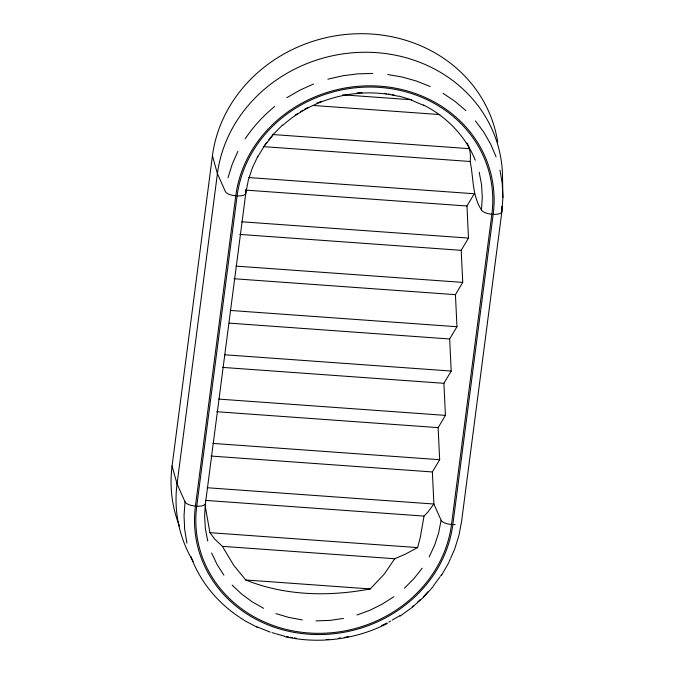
<?xml version="1.0" encoding="UTF-8"?>
<svg xmlns="http://www.w3.org/2000/svg" width="674" height="674" viewBox="0 0 674 674"><rect width="100%" height="100%" fill="white"/><g stroke="black" fill="none" stroke-linecap="round" stroke-linejoin="round"><path stroke-width="1.01" d="M257.771 156.317L252.261 168.155L248.259 180.447L245.825 193.025L205.46 503.301L204.618 515.989L205.376 528.627L207.727 541.028M491.868 214.206A128.877 117.369 -13.3 0 0 379.791 87.401A128.877 117.369 -13.3 0 0 237.105 195.898L196.741 506.174A128.877 117.369 -13.3 0 0 308.818 632.979A128.877 117.369 -13.3 0 0 451.504 524.482L491.868 214.206A9.714 3.791 7.4 0 1 481.463 209.951L482.306 197.263L481.548 184.634L479.197 172.224M497.69 142.029A144.506 131.599 -13.3 0 0 353.766 33.877A144.506 131.599 -13.3 0 0 212.436 155.745L172.072 466.029L177.051 483.915L185.021 501.827L184.036 515.694L184.676 529.511L186.951 543.126M193.177 561.391A143.731 130.891 -13.3 0 1 177.051 483.915L217.416 173.639A143.731 130.891 -13.3 0 1 365.872 52.252A143.731 130.891 -13.3 0 1 502.484 174.389L502.888 197.558L501.903 211.425L461.547 521.701L458.935 535.451L454.739 548.922L450.763 557.954M481.463 209.951C471.943 195.342 473.67 177.894 470.14 161.49C470.974 155.222 470.081 148.642 466.998 143.073M195.426 506.081L235.782 195.805A130.217 118.582 -13.3 0 1 379.951 86.179A130.217 118.582 -13.3 0 1 493.183 214.298L452.827 524.574A130.217 118.582 -13.3 0 1 308.658 634.2A130.217 118.582 -13.3 0 1 195.426 506.081A9.714 3.791 7.4 0 1 185.021 501.827M248.63 177.54L474.26 193.75L466.964 206L468.489 238.074L461.201 250.324L462.726 282.398L455.439 294.656L456.955 326.73L449.668 338.98L451.192 371.054L443.905 383.304L445.43 415.378L438.134 427.628L439.659 459.702L432.371 471.952L433.896 504.026L427.645 512.392L424.013 516.09L420.315 537.296L417.577 547.591L405.133 554.289L394.728 558.729L222.378 546.344L214.399 538.762L209.909 532.671L205.267 506.309M207.221 487.74L433.896 504.026L441.099 520.235L438.656 532.805L434.663 545.097L429.153 556.943M227.989 177.801L232.185 164.33L237.922 151.296M449.002 561.956L450.367 558.856M441.588 575.116L448.774 562.714M257.544 157.067L264.511 145.786L272.827 135.28M394.728 558.729L384.045 574.374L370.203 588.933C329.005 596.793 285.001 595.867 245.757 579.985L233.709 565.267L222.378 546.344M245.134 138.852C253.323 126.636 263.34 115.793 274.689 106.458M433.188 586.119L439.945 576.91M440.56 576.076L441.79 574.4M264.705 145.087L266.887 142.332M268.715 140.015L272.987 134.615L282.49 125.052M422.21 568.165L413.937 578.637L404.434 588.2M423.297 596.953L428.007 591.797M433.02 586.793L423.162 597.594L412.143 607.4L400.078 616.095M412.235 606.802L413.288 605.859M417.905 601.756L420.214 599.7M282.364 125.676C313.334 97.898 357.953 86.651 398.41 96.289M295.161 115.203L297.748 113.552M300.334 111.901L302.921 110.25M393.835 596.726L382.284 604.106L369.933 610.24L356.95 615.042M286.795 97.73L299.804 90.215L313.553 84.006M388.814 622.06L390.499 621.083M392.192 620.114L400.129 615.531M304.64 109.146L308.355 107.301M381.619 625.523L387.12 623.037M387.12 623.585C355.838 639.474 319.156 644.336 284.883 636.669M316.991 103.012L321.725 101.269M327.901 79.178L342.662 75.783L357.667 73.862L372.747 73.432M344.262 637.469L348.281 636.542M343.513 618.437L329.797 620.4L315.996 620.889M338.752 638.177L340.589 637.941M357.127 92.852L362.073 92.675M326.208 639.474L329.257 639.39M452.827 524.574L455.144 524.625M342.645 94.815L411.662 99.777M313.461 105.489L439.852 114.572M272.296 134.497L469.466 148.668M263.349 146.629L470.14 161.49M245.538 190.093L466.964 206M241.814 221.788L468.489 238.074M239.776 234.417L461.201 250.324M236.052 266.112L462.726 282.398M234.013 278.741L455.439 294.656M230.281 310.436L456.955 326.73M229.295 323.141L449.668 338.98M224.518 354.76L451.192 371.054M222.479 367.389L443.905 383.304M218.755 399.092L445.43 415.378M216.708 411.721L438.134 427.628M212.984 443.416L439.659 459.702M210.945 456.045L432.371 471.952M205.671 500.403L424.013 516.09M209.909 532.671L417.577 547.591M245.757 579.985L370.203 588.933M387.719 74.511L402.403 77.08L416.633 81.099L430.248 86.533M286.501 636.526L288.48 636.871M290.469 637.216L292.449 637.562M294.428 637.907L296.408 638.253M384.627 93.349L386.505 93.686M388.409 94.04L390.339 94.385M392.26 94.739L394.189 95.093M302.297 619.911L288.885 617.46L275.927 613.584M272.026 632.65L275.514 633.636M276.382 633.88L284.521 636.18M398.949 96.062L410.997 99.668M256.676 626.719L270.282 632.153M411.418 100.182L423.778 105.456M244.35 620.493L257.131 627.25M423.306 104.925C446.449 116.476 465.582 136.114 475.28 160.218M263.618 608.336L252.11 601.772L241.57 593.996L232.134 585.108M443.079 93.315L454.984 101.37L465.81 110.595M243.845 619.937C219.741 605.395 200.439 582.926 190.826 556.37M475.44 120.882L483.764 132.112L490.68 144.16L496.098 156.882M223.928 575.225L217.07 564.492L211.644 553.034M212.436 155.745L217.416 173.639L225.377 191.551A9.714 3.791 7.4 0 0 235.782 195.805M499.973 170.126L502.24 183.741L502.888 197.558M501.793 206.311L501.903 211.425A9.714 3.791 7.4 0 1 493.183 214.298M245.757 189.883L245.825 193.025A9.714 3.791 7.4 0 1 237.105 195.898M205.46 503.301A9.714 3.791 7.4 0 1 196.741 506.174M451.504 524.482A9.714 3.791 7.4 0 1 441.099 520.235M179.52 526.209A144.506 131.599 -13.3 0 1 172.072 466.029"/></g></svg>
